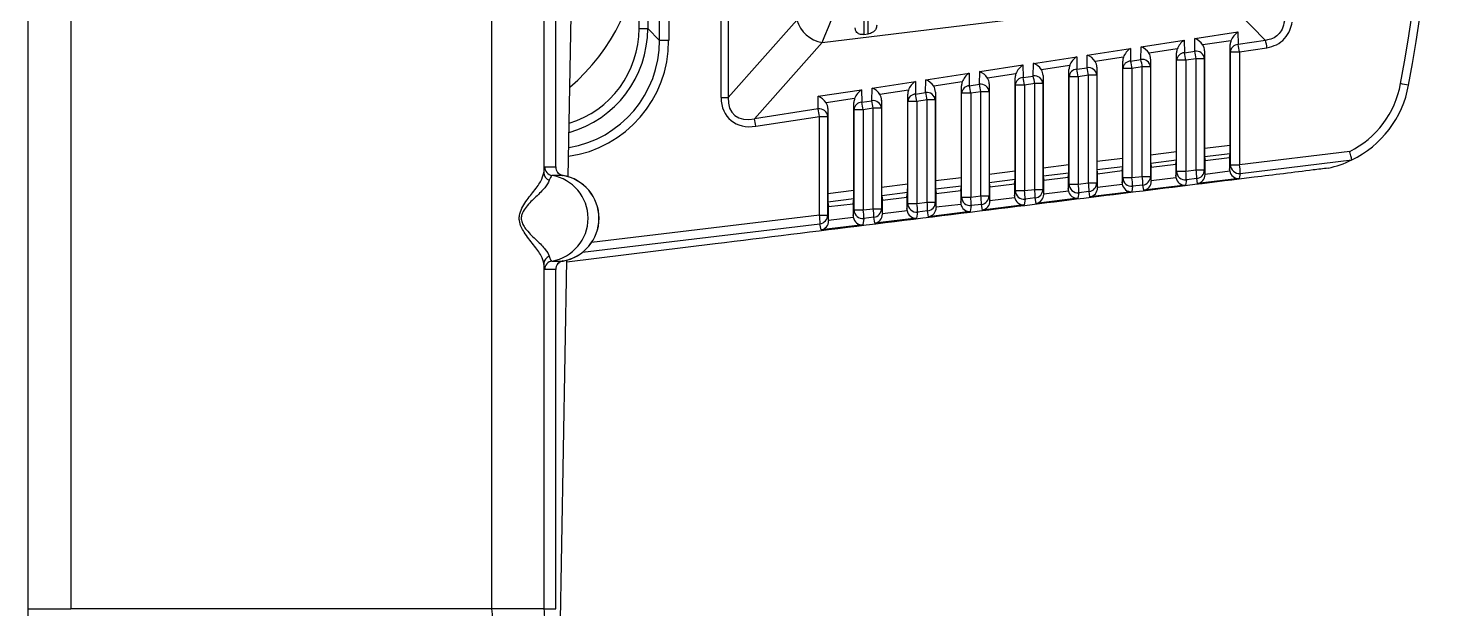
# Model space of a CAD drawing. Extents: x 7 to 135, y 1 to 99.
# Drawn here: x 60.653 to 62.281, y 44.28 to 44.949 of the extents above; entities that cross this region are included whole.
import ezdxf

# ---------------------------------------------------------------- set-up
doc = ezdxf.new("R2010")
doc.units = 0
doc.header["$MEASUREMENT"] = 0
doc.layers.add('OBJECT', color=7, linetype='CONTINUOUS')

msp = doc.modelspace()

# ---------------------------------------------------------------- linework, layer by layer
at = {"layer": 'OBJECT'}
for p, q in [((60.6532, 43.6594), (60.6532, 47.0004)), ((60.6532, 44.2796), (60.6532, 46.3802)), ((60.7022, 46.3802), (60.7022, 44.2796)), ((61.1876, 44.2796), (61.1876, 46.3802)), ((61.4519, 44.869), (61.4519, 45.711)), ((61.46, 45.711), (61.46, 44.869)), ((61.3809, 44.935), (61.3809, 45.645)), ((61.3914, 45.645), (61.3914, 44.935)), ((61.3572, 44.9487), (61.3572, 45.6313)), ((61.3672, 45.6313), (61.3672, 44.9487)), ((61.6165, 45.6382), (61.6165, 44.9418)), ((61.6212, 44.9424), (61.6212, 45.6376)), ((61.2757, 44.7777), (61.2845, 45.2857)), ((61.2475, 45.2774), (61.2475, 44.7824)), ((61.2613, 44.789), (61.2613, 45.2708)), ((61.5682, 44.9326), (62.0269, 44.9889)), ((62.0269, 44.9889), (62.0794, 44.935)), ((61.539, 44.9584), (61.46, 44.869)), ((61.3572, 44.9487), (61.3672, 44.9487)), ((61.3809, 44.935), (61.3672, 44.9487)), ((61.6165, 44.9418), (61.6212, 44.9424)), ((61.998, 44.9371), (62.0476, 44.9447)), ((62.0476, 44.9447), (62.0478, 44.9302)), ((61.3914, 44.935), (61.3809, 44.935)), ((61.4904, 44.8446), (61.5682, 44.9326)), ((61.8739, 44.9181), (61.9236, 44.9257)), ((61.9236, 44.9257), (61.9239, 44.9112)), ((61.9357, 44.913), (61.936, 44.9276)), ((61.936, 44.9276), (61.9856, 44.9352)), ((61.9776, 44.9251), (61.9451, 44.9202)), ((61.9856, 44.9352), (61.9858, 44.9207)), ((61.9858, 44.9207), (61.9978, 44.9225)), ((61.9978, 44.9225), (61.998, 44.9371)), ((62.0395, 44.9346), (62.0071, 44.9297)), ((62.009, 44.923), (62.0088, 44.9139)), ((62.009, 44.923), (62.009, 44.8106)), ((62.0389, 44.9216), (62.0387, 44.9301)), ((62.0387, 44.8141), (62.0387, 44.9301)), ((62.0794, 44.935), (62.0478, 44.9302)), ((62.0494, 44.9216), (62.081, 44.9264)), ((61.7499, 44.899), (61.7997, 44.9067)), ((61.7997, 44.9067), (61.7999, 44.8921)), ((61.8117, 44.8939), (61.8119, 44.9085)), ((61.8119, 44.9085), (61.8617, 44.9162)), ((61.8536, 44.9061), (61.821, 44.9011)), ((61.8617, 44.9162), (61.8619, 44.9017)), ((61.8737, 44.9035), (61.8739, 44.9181)), ((61.9156, 44.9156), (61.8831, 44.9106)), ((61.9149, 44.9026), (61.9148, 44.911)), ((61.9148, 44.7993), (61.9148, 44.911)), ((61.9239, 44.9112), (61.9357, 44.913)), ((61.9469, 44.9135), (61.9468, 44.9044)), ((61.9469, 44.9135), (61.9469, 44.8031)), ((61.9769, 44.9121), (61.9768, 44.9205)), ((61.9768, 44.8067), (61.9768, 44.9205)), ((61.9874, 44.9121), (61.9769, 44.9121)), ((61.9769, 44.7841), (61.9769, 44.9121)), ((61.9994, 44.9139), (61.9874, 44.9121)), ((61.9874, 44.9121), (61.9874, 44.7841)), ((61.9994, 44.7856), (61.9994, 44.9139)), ((62.0088, 44.9139), (61.9994, 44.9139)), ((62.0088, 44.9139), (62.0088, 44.7856)), ((62.0389, 44.7916), (62.0389, 44.9216)), ((62.0389, 44.9216), (62.0494, 44.9216)), ((62.0494, 44.9216), (62.0494, 44.7916)), ((61.6876, 44.8749), (61.6879, 44.8895)), ((61.6879, 44.8895), (61.7377, 44.8972)), ((61.7377, 44.8972), (61.7379, 44.8826)), ((61.7497, 44.8844), (61.7499, 44.899)), ((61.7917, 44.8966), (61.759, 44.8916)), ((61.791, 44.8835), (61.7908, 44.892)), ((61.7908, 44.7844), (61.7908, 44.892)), ((61.7999, 44.8921), (61.8117, 44.8939)), ((61.8229, 44.8945), (61.8227, 44.8854)), ((61.8229, 44.8945), (61.8229, 44.7882)), ((61.8529, 44.8931), (61.8528, 44.9015)), ((61.8528, 44.7918), (61.8528, 44.9015)), ((61.8635, 44.8931), (61.8529, 44.8931)), ((61.8529, 44.7692), (61.8529, 44.8931)), ((61.8619, 44.9017), (61.8737, 44.9035)), ((61.8753, 44.8949), (61.8635, 44.8931)), ((61.8635, 44.8931), (61.8635, 44.7692)), ((61.8753, 44.7707), (61.8753, 44.8949)), ((61.8848, 44.8949), (61.8753, 44.8949)), ((61.8849, 44.904), (61.8848, 44.8949)), ((61.8848, 44.8949), (61.8848, 44.7707)), ((61.8849, 44.904), (61.8849, 44.7957)), ((61.9254, 44.9026), (61.9149, 44.9026)), ((61.9149, 44.7767), (61.9149, 44.9026)), ((61.9373, 44.9044), (61.9254, 44.9026)), ((61.9254, 44.9026), (61.9254, 44.7767)), ((61.9373, 44.7781), (61.9373, 44.9044)), ((61.9468, 44.9044), (61.9373, 44.9044)), ((61.9468, 44.9044), (61.9468, 44.7781)), ((61.5638, 44.8705), (61.6138, 44.8781)), ((61.6138, 44.8781), (61.614, 44.8636)), ((61.6256, 44.8654), (61.6258, 44.88)), ((61.6258, 44.88), (61.6758, 44.8876)), ((61.6677, 44.8776), (61.6349, 44.8725)), ((61.6758, 44.8876), (61.676, 44.8731)), ((61.676, 44.8731), (61.6876, 44.8749)), ((61.7297, 44.8871), (61.697, 44.8821)), ((61.6988, 44.8754), (61.6987, 44.8663)), ((61.6988, 44.8754), (61.6988, 44.7734)), ((61.729, 44.874), (61.7289, 44.8825)), ((61.7289, 44.777), (61.7289, 44.8825)), ((61.7395, 44.874), (61.729, 44.874)), ((61.729, 44.7544), (61.729, 44.874)), ((61.7379, 44.8826), (61.7497, 44.8844)), ((61.7512, 44.8758), (61.7395, 44.874)), ((61.7395, 44.874), (61.7395, 44.7544)), ((61.7512, 44.7558), (61.7512, 44.8758)), ((61.7607, 44.8758), (61.7512, 44.8758)), ((61.7609, 44.8849), (61.7607, 44.8758)), ((61.7607, 44.8758), (61.7607, 44.7558)), ((61.7609, 44.8849), (61.7609, 44.7808)), ((61.8015, 44.8835), (61.791, 44.8835)), ((61.791, 44.7618), (61.791, 44.8835)), ((61.8133, 44.8854), (61.8015, 44.8835)), ((61.8015, 44.8835), (61.8015, 44.7618)), ((61.8133, 44.7632), (61.8133, 44.8854)), ((61.8227, 44.8854), (61.8133, 44.8854)), ((61.8227, 44.8854), (61.8227, 44.7632)), ((61.4519, 44.869), (61.46, 44.869)), ((61.5636, 44.8559), (61.5638, 44.8705)), ((61.6057, 44.8681), (61.5729, 44.863)), ((61.6051, 44.855), (61.6049, 44.8635)), ((61.6049, 44.7621), (61.6049, 44.8635)), ((61.614, 44.8636), (61.6256, 44.8654)), ((61.6272, 44.8568), (61.6156, 44.855)), ((61.6272, 44.7409), (61.6272, 44.8568)), ((61.6367, 44.8568), (61.6272, 44.8568)), ((61.6368, 44.8659), (61.6367, 44.8568)), ((61.6367, 44.8568), (61.6367, 44.7409)), ((61.6368, 44.8659), (61.6368, 44.7659)), ((61.667, 44.8645), (61.6669, 44.873)), ((61.6669, 44.7695), (61.6669, 44.873)), ((61.667, 44.7469), (61.667, 44.8645)), ((61.6776, 44.8645), (61.667, 44.8645)), ((61.6892, 44.8663), (61.6776, 44.8645)), ((61.6776, 44.8645), (61.6776, 44.7469)), ((61.6892, 44.7483), (61.6892, 44.8663)), ((61.6987, 44.8663), (61.6892, 44.8663)), ((61.6987, 44.8663), (61.6987, 44.7483)), ((61.5636, 44.8559), (61.4904, 44.8446)), ((61.4919, 44.836), (61.5652, 44.8473)), ((61.5652, 44.7335), (61.5652, 44.8473)), ((61.5652, 44.8473), (61.5746, 44.8473)), ((61.5748, 44.8564), (61.5746, 44.8473)), ((61.5746, 44.8473), (61.5746, 44.7335)), ((61.5748, 44.8564), (61.5748, 44.7585)), ((61.6051, 44.7395), (61.6051, 44.855)), ((61.6156, 44.855), (61.6051, 44.855)), ((61.6156, 44.855), (61.6156, 44.7395)), ((62.009, 44.8106), (62.0387, 44.8141)), ((61.8229, 44.7882), (61.8528, 44.7918)), ((61.8849, 44.7957), (61.9148, 44.7993)), ((61.9469, 44.8031), (61.9768, 44.8067)), ((61.9767, 44.7967), (61.947, 44.7931)), ((61.947, 44.7931), (61.9477, 44.7889)), ((61.9477, 44.7889), (61.976, 44.7924)), ((61.976, 44.7924), (61.9767, 44.7967)), ((61.976, 44.7924), (61.976, 44.7785)), ((62.0386, 44.8041), (62.009, 44.8006)), ((62.009, 44.8006), (62.0097, 44.7966)), ((62.0097, 44.7966), (62.038, 44.8)), ((62.0097, 44.7809), (62.0097, 44.7966)), ((62.038, 44.8), (62.0386, 44.8041)), ((62.038, 44.8), (62.038, 44.7861)), ((62.1764, 44.8068), (62.0494, 44.7916)), ((62.0501, 44.7816), (62.1788, 44.7971)), ((62.1788, 44.7971), (62.1787, 44.7971)), ((61.2485, 44.7891), (61.261, 44.7891)), ((61.2693, 44.7792), (61.2568, 44.7792)), ((61.261, 44.7891), (61.2613, 44.789)), ((61.2696, 44.7792), (61.2693, 44.7792)), ((61.6988, 44.7734), (61.7289, 44.777)), ((61.7609, 44.7808), (61.7908, 44.7844)), ((61.8527, 44.7818), (61.823, 44.7783)), ((61.823, 44.7783), (61.8237, 44.7737)), ((61.8237, 44.7737), (61.852, 44.7772)), ((61.852, 44.7772), (61.8527, 44.7818)), ((61.852, 44.7772), (61.852, 44.7633)), ((61.9147, 44.7893), (61.885, 44.7857)), ((61.885, 44.7857), (61.8857, 44.7813)), ((61.8857, 44.7813), (61.914, 44.7848)), ((61.8857, 44.7657), (61.8857, 44.7813)), ((61.914, 44.7848), (61.9147, 44.7893)), ((61.914, 44.7848), (61.914, 44.7709)), ((61.914, 44.7709), (61.9149, 44.7767)), ((61.9149, 44.7767), (61.9254, 44.7767)), ((61.9254, 44.7767), (61.9373, 44.7781)), ((61.9373, 44.7781), (61.9468, 44.7781)), ((61.9468, 44.7781), (61.9477, 44.7726)), ((61.9477, 44.7733), (61.9477, 44.7889)), ((61.9477, 44.7733), (61.9761, 44.7768)), ((61.976, 44.7785), (61.9769, 44.7841)), ((61.9769, 44.7841), (61.9874, 44.7841)), ((61.9874, 44.7841), (61.9994, 44.7856)), ((62, 44.7756), (61.9881, 44.7742)), ((61.9994, 44.7856), (62.0088, 44.7856)), ((62.001, 44.7698), (62, 44.7756)), ((62.0491, 44.7757), (62.001, 44.7698)), ((62.0088, 44.7856), (62.0097, 44.7802)), ((62.0097, 44.7809), (62.0381, 44.7844)), ((62.038, 44.7861), (62.0389, 44.7916)), ((62.0389, 44.7916), (62.0494, 44.7916)), ((62.0501, 44.7816), (62.0491, 44.7757)), ((61.5748, 44.7585), (61.6049, 44.7621)), ((61.6368, 44.7659), (61.6669, 44.7695)), ((61.6668, 44.7595), (61.6369, 44.7559)), ((61.666, 44.7543), (61.6668, 44.7595)), ((61.7288, 44.767), (61.6989, 44.7634)), ((61.6989, 44.7634), (61.6997, 44.7585)), ((61.6997, 44.7585), (61.728, 44.762)), ((61.728, 44.762), (61.7288, 44.767)), ((61.728, 44.762), (61.728, 44.7481)), ((61.7908, 44.7744), (61.7609, 44.7708)), ((61.7609, 44.7708), (61.7617, 44.7661)), ((61.7617, 44.7661), (61.79, 44.7696)), ((61.7617, 44.7505), (61.7617, 44.7661)), ((61.79, 44.7696), (61.7908, 44.7744)), ((61.79, 44.7696), (61.79, 44.7557)), ((61.79, 44.7557), (61.791, 44.7618)), ((61.791, 44.7618), (61.8015, 44.7618)), ((61.8015, 44.7618), (61.8133, 44.7632)), ((61.8133, 44.7632), (61.8227, 44.7632)), ((61.8227, 44.7632), (61.8237, 44.7574)), ((61.8237, 44.7581), (61.8237, 44.7737)), ((61.8237, 44.7581), (61.8521, 44.7616)), ((61.852, 44.7633), (61.8529, 44.7692)), ((61.8529, 44.7692), (61.8635, 44.7692)), ((61.8642, 44.7593), (61.8631, 44.7529)), ((61.8635, 44.7692), (61.8753, 44.7707)), ((61.876, 44.7608), (61.8642, 44.7593)), ((61.8753, 44.7707), (61.8848, 44.7707)), ((61.877, 44.7546), (61.876, 44.7608)), ((61.9251, 44.7605), (61.877, 44.7546)), ((61.8848, 44.7707), (61.8857, 44.765)), ((61.8857, 44.7657), (61.9141, 44.7692)), ((61.9261, 44.7668), (61.9251, 44.7605)), ((61.938, 44.7682), (61.9261, 44.7668)), ((61.939, 44.7622), (61.938, 44.7682)), ((61.9871, 44.7681), (61.939, 44.7622)), ((61.9881, 44.7742), (61.9871, 44.7681)), ((61.6048, 44.7521), (61.5748, 44.7485)), ((61.5748, 44.7485), (61.5757, 44.7433)), ((61.5757, 44.7433), (61.604, 44.7467)), ((61.5757, 44.7276), (61.5757, 44.7433)), ((61.604, 44.7467), (61.6048, 44.7521)), ((61.604, 44.7467), (61.604, 44.7329)), ((61.6369, 44.7559), (61.6377, 44.7509)), ((61.6377, 44.7509), (61.666, 44.7543)), ((61.6377, 44.7352), (61.6377, 44.7509)), ((61.666, 44.7543), (61.666, 44.7405)), ((61.666, 44.7405), (61.667, 44.7469)), ((61.667, 44.7469), (61.6776, 44.7469)), ((61.6776, 44.7469), (61.6892, 44.7483)), ((61.6892, 44.7483), (61.6987, 44.7483)), ((61.6987, 44.7483), (61.6997, 44.7422)), ((61.6997, 44.7429), (61.6997, 44.7585)), ((61.6997, 44.7429), (61.7281, 44.7463)), ((61.728, 44.7481), (61.729, 44.7544)), ((61.729, 44.7544), (61.7395, 44.7544)), ((61.7402, 44.7445), (61.7391, 44.7376)), ((61.7395, 44.7544), (61.7512, 44.7558)), ((61.7519, 44.7459), (61.7402, 44.7445)), ((61.7512, 44.7558), (61.7607, 44.7558)), ((61.753, 44.7393), (61.7519, 44.7459)), ((61.8011, 44.7452), (61.753, 44.7393)), ((61.7607, 44.7558), (61.7617, 44.7498)), ((61.7617, 44.7505), (61.7901, 44.754)), ((61.8022, 44.7519), (61.8011, 44.7452)), ((61.814, 44.7533), (61.8022, 44.7519)), ((61.815, 44.747), (61.814, 44.7533)), ((61.8631, 44.7529), (61.815, 44.747)), ((61.5652, 44.7335), (61.3026, 44.7019)), ((61.5652, 44.7335), (61.5746, 44.7335)), ((61.5746, 44.7335), (61.5757, 44.7269)), ((61.5757, 44.7276), (61.6041, 44.7311)), ((61.604, 44.7329), (61.6051, 44.7395)), ((61.6051, 44.7395), (61.6156, 44.7395)), ((61.6163, 44.7296), (61.6151, 44.7224)), ((61.6156, 44.7395), (61.6272, 44.7409)), ((61.6279, 44.731), (61.6163, 44.7296)), ((61.6272, 44.7409), (61.6367, 44.7409)), ((61.629, 44.7241), (61.6279, 44.731)), ((61.6771, 44.73), (61.629, 44.7241)), ((61.6367, 44.7409), (61.6377, 44.7345)), ((61.6377, 44.7352), (61.6661, 44.7387)), ((61.6782, 44.737), (61.6771, 44.73)), ((61.6899, 44.7384), (61.6782, 44.737)), ((61.691, 44.7317), (61.6899, 44.7384)), ((61.7391, 44.7376), (61.691, 44.7317)), ((61.2921, 44.6907), (61.5658, 44.7235)), ((61.567, 44.7165), (61.5658, 44.7235)), ((61.6151, 44.7224), (61.567, 44.7165)), ((61.445, 44.7004), (61.274, 44.6794)), ((61.2568, 44.6806), (61.2693, 44.6806)), ((61.2664, 44.245), (61.274, 44.6816)), ((61.2693, 44.6806), (61.2696, 44.6806)), ((61.2475, 44.6774), (61.2475, 44.2796)), ((61.2485, 44.6708), (61.2475, 44.6774)), ((61.261, 44.6708), (61.2485, 44.6708)), ((61.2613, 44.6708), (61.261, 44.6708)), ((61.2613, 44.2796), (61.2613, 44.6708)), ((60.6532, 44.2796), (60.7022, 44.2796)), ((61.1876, 44.2796), (60.7022, 44.2796)), ((61.2475, 44.2796), (61.1876, 44.2796)), ((61.2475, 44.2796), (61.2613, 44.2796))]:
    msp.add_line(p, q, dxfattribs=at)
at = {"layer": 'OBJECT', "flags": 128}
msp.add_lwpolyline([(61.5682, 44.9326), (61.5714, 44.9404), (61.5755, 44.9503), (61.5803, 44.9618), (61.5855, 44.9745), (61.591, 44.9877)], dxfattribs=at)
at = {"layer": 'OBJECT'}
for centre, radius, start, end in [((60.0319, 45.29), 2.24, 349.5863, 10.4137), ((60.0314, 45.29), 2.25, 349.5863, 10.4137), ((61.1364, 45.05), 0.22, 309.8996, 0), ((61.5748, 44.9694), 0.0374, 197.1828, 259.8172), ((61.9993, 44.913), 0.0096, 5.3171, 98.953), ((61.8874, 44.8977), 0.1132, 8.2202, 12.6469), ((62.0481, 44.9209), 0.00928, 91.9181, 175.8053), ((61.9371, 44.9054), 0.1134, 8.2254, 12.6417), ((61.969, 44.9103), 0.1132, 8.2202, 12.6469), ((61.9242, 44.9019), 0.00928, 91.9181, 175.8053), ((61.8132, 44.8863), 0.1134, 8.2253, 12.6418), ((61.9372, 44.9035), 0.0096, 5.3133, 98.9538), ((61.8244, 44.888), 0.1141, 8.2392, 12.6279), ((61.9861, 44.9114), 0.00928, 91.9128, 175.8106), ((61.8749, 44.8958), 0.1137, 8.2265, 12.633), ((61.8002, 44.8829), 0.00928, 91.9207, 175.8027), ((61.6895, 44.8674), 0.1132, 8.2202, 12.6469), ((61.8132, 44.8845), 0.0096, 5.3133, 98.9538), ((61.701, 44.8691), 0.1134, 8.2253, 12.6418), ((61.8622, 44.8924), 0.00928, 91.9143, 175.8091), ((61.7509, 44.8768), 0.1137, 8.2311, 12.6359), ((61.8752, 44.894), 0.0096, 5.3135, 98.9536), ((61.763, 44.8786), 0.1134, 8.2254, 12.6416), ((61.6763, 44.8638), 0.00928, 91.9124, 175.811), ((61.565, 44.8482), 0.1137, 8.2311, 12.6359), ((61.6891, 44.8654), 0.0096, 5.3133, 98.9538), ((61.5763, 44.85), 0.1141, 8.2393, 12.6278), ((61.7383, 44.8734), 0.00928, 91.9181, 175.8053), ((61.6273, 44.8578), 0.1134, 8.2253, 12.6418), ((61.7512, 44.8749), 0.0096, 5.3117, 98.9554), ((61.6393, 44.8597), 0.1132, 8.2202, 12.6469), ((62.1268, 44.905), 0.11, 296.7863, 349.5863), ((62.1263, 44.905), 0.12, 295.9218, 349.5863), ((62.1932, 44.6453), 0.2434, 77.8943, 80.1264), ((61.6143, 44.8543), 0.00928, 91.9207, 175.8027), ((61.5036, 44.8388), 0.1132, 8.2202, 12.6469), ((61.6271, 44.8559), 0.0096, 5.3133, 98.9541), ((61.5149, 44.8406), 0.1134, 8.2254, 12.6418), ((61.3794, 44.8198), 0.1137, 8.2265, 12.633), ((61.5651, 44.8464), 0.0096, 5.3133, 98.9538), ((61.4529, 44.831), 0.1134, 8.2254, 12.6417), ((62.1263, 44.905), 0.12, 282.1071, 295.9218), ((61.2571, 44.7826), 0.00955, 181.2561, 249.7851), ((61.2585, 44.7891), 0.01, 179.995, 260.4041), ((61.2485, 44.7299), 0.05, 279.6019, 80.3981), ((61.271, 44.7891), 0.01, 179.9956, 260.3995), ((61.261, 44.7299), 0.05, 279.6011, 80.3989), ((61.2611, 44.7299), 0.05, 279.7317, 80.2565), ((61.9249, 44.7767), 0.01, 180.0786, 276.9904), ((61.8724, 44.768), 0.0537, 358.6744, 9.2888), ((61.8843, 44.7694), 0.0537, 358.6692, 9.2874), ((61.9368, 44.7781), 0.01, 276.9747, 359.9372), ((61.9869, 44.7841), 0.01, 180.0756, 276.9904), ((61.9344, 44.7755), 0.0537, 358.6744, 9.2888), ((61.9464, 44.7769), 0.0537, 358.6744, 9.2888), ((61.9988, 44.7856), 0.01, 276.9765, 359.9353), ((62.0489, 44.7916), 0.01, 180.0772, 276.9888), ((61.9964, 44.7829), 0.0537, 358.6692, 9.2874), ((61.801, 44.7618), 0.01, 180.0815, 276.9875), ((61.7485, 44.7531), 0.0537, 358.6744, 9.2888), ((61.7603, 44.7546), 0.0537, 358.6744, 9.2889), ((61.8127, 44.7632), 0.01, 276.9766, 359.9389), ((61.8629, 44.7693), 0.01, 180.0755, 276.9906), ((61.8105, 44.7606), 0.0537, 358.6692, 9.2874), ((61.8223, 44.762), 0.0537, 358.6691, 9.2874), ((61.8748, 44.7707), 0.01, 276.9746, 359.9371), ((61.677, 44.747), 0.01, 180.0756, 276.9906), ((61.6246, 44.7383), 0.0537, 358.6691, 9.2874), ((61.6362, 44.7397), 0.0537, 358.6692, 9.2874), ((61.6887, 44.7483), 0.01, 276.9746, 359.9371), ((61.739, 44.7544), 0.01, 180.0776, 276.9916), ((61.6864, 44.7457), 0.0538, 358.6834, 9.2799), ((61.6982, 44.7471), 0.0537, 358.6744, 9.2889), ((61.7507, 44.7558), 0.01, 276.9728, 359.9426), ((61.5122, 44.7248), 0.0537, 358.6744, 9.2888), ((61.5646, 44.7335), 0.01, 276.9769, 359.9388), ((61.6151, 44.7395), 0.01, 180.0817, 276.9875), ((61.5626, 44.7308), 0.0537, 358.6744, 9.2889), ((61.5742, 44.7322), 0.0537, 358.6692, 9.2874), ((61.6267, 44.7409), 0.01, 276.9745, 359.9372), ((61.2571, 44.6772), 0.00955, 110.2149, 178.744), ((61.2585, 44.6708), 0.01, 99.5958, 180.0051), ((61.271, 44.6708), 0.01, 99.6004, 180.0045)]:
    msp.add_arc(centre, radius, start, end, dxfattribs=at)
for centre, major_axis, ratio, start_param, end_param in [((61.2418, 44.9496), (0.089, -0.089), 0.993631, 5.775852, 7.064785), ((61.2418, 44.9496), (0.0819, -0.0819), 0.992433, 5.801927, 7.064785), ((62.0486, 44.9361), (0.00828, 0.00979), 0.557988, 1.093963, 2.148375), ((61.2565, 44.9354), (-0.0387, 0.1299), 0.994537, 2.99639, 4.421336), ((61.2559, 44.9354), (-0.0407, 0.1188), 0.993756, 2.97284, 4.380952), ((61.9247, 44.9171), (0.00828, 0.00979), 0.557988, 1.093963, 2.148375), ((61.937, 44.919), (0.00883, -0.00769), 0.591833, 1.09893, 2.153342), ((61.9868, 44.9208), (0.0009, 0.0115), 0.862782, 1.251345, 1.657606), ((61.9867, 44.9266), (0.00828, 0.00979), 0.557988, 1.093963, 2.148375), ((61.999, 44.9285), (0.00883, -0.00769), 0.591833, 1.09893, 2.153342), ((61.999, 44.9227), (0.0012, 0.0115), 0.861198, 4.83308, 5.450813), ((62.0487, 44.9303), (0.0009, 0.0115), 0.862782, 1.251345, 1.657606), ((61.8008, 44.8981), (0.00828, 0.00979), 0.557988, 1.093963, 2.148375), ((61.813, 44.9), (0.00883, -0.00769), 0.591833, 1.09893, 2.153342), ((61.8628, 44.9018), (0.0009, 0.0115), 0.862782, 1.251345, 1.657606), ((61.8627, 44.9076), (0.00828, 0.00979), 0.557988, 1.093963, 2.148375), ((61.875, 44.9095), (0.00883, -0.00769), 0.591833, 1.09893, 2.153342), ((61.8749, 44.9036), (0.0012, 0.0115), 0.861198, 4.83308, 5.450813), ((61.9248, 44.9113), (0.0009, 0.0115), 0.862782, 1.251345, 1.657606), ((61.9369, 44.9132), (0.0012, 0.0115), 0.861198, 4.83308, 5.450813), ((61.6889, 44.8809), (0.00883, -0.00769), 0.591833, 1.09893, 2.153342), ((61.7388, 44.8886), (0.00828, 0.00979), 0.557988, 1.093963, 2.148375), ((61.7509, 44.8904), (0.00883, -0.00769), 0.591833, 1.09893, 2.153342), ((61.7508, 44.8846), (0.0012, 0.0115), 0.861198, 4.83308, 5.450813), ((61.8008, 44.8923), (0.0009, 0.0115), 0.862782, 1.251345, 1.657606), ((61.8129, 44.8941), (0.0012, 0.0115), 0.861198, 4.83308, 5.450813), ((61.6148, 44.8695), (0.00828, 0.00979), 0.557988, 1.093963, 2.148375), ((61.6269, 44.8714), (0.00883, -0.00769), 0.591833, 1.09893, 2.153342), ((61.6769, 44.8732), (0.0009, 0.0115), 0.862782, 1.251345, 1.657606), ((61.6768, 44.8791), (0.00828, 0.00979), 0.557988, 1.093963, 2.148375), ((61.6888, 44.8751), (0.0012, 0.0115), 0.861198, 4.83308, 5.450813), ((61.7389, 44.8828), (0.0009, 0.0115), 0.862782, 1.251345, 1.657606), ((61.4995, 44.8837), (0.0379, 0.0395), 0.729911, 2.491467, 3.902993), ((61.499, 44.8837), (0.0324, 0.0343), 0.634863, 2.486313, 3.897839), ((61.5648, 44.8619), (0.00883, -0.00769), 0.591833, 1.09893, 2.153342), ((61.5648, 44.856), (0.0012, 0.0115), 0.861198, 4.83308, 5.450813), ((61.6149, 44.8637), (0.0009, 0.0115), 0.862782, 1.251345, 1.657606), ((61.6268, 44.8655), (0.0012, 0.0115), 0.861198, 4.83308, 5.450813), ((62.0091, 44.8106), (0, 0.0101), 0.00868, 1.578121, 3.090203), ((62.0386, 44.8142), (0, 0.0101), 0.008673, 3.195065, 4.707147), ((61.8527, 44.7919), (0, 0.0101), 0.008673, 3.195065, 4.707147), ((61.885, 44.7958), (0, 0.0101), 0.00868, 1.578121, 3.090203), ((61.9147, 44.7993), (0, 0.0101), 0.008673, 3.195065, 4.707147), ((61.947, 44.8032), (0, 0.0101), 0.00868, 1.578121, 3.090203), ((61.9767, 44.8068), (0, 0.0101), 0.008673, 3.195065, 4.707147), ((61.7288, 44.777), (0, 0.0101), 0.008673, 3.195065, 4.707147), ((61.7609, 44.7809), (0, 0.0101), 0.00868, 1.578121, 3.090203), ((61.7908, 44.7845), (0, 0.0101), 0.008673, 3.195065, 4.707147), ((61.823, 44.7883), (0, 0.0101), 0.00868, 1.578121, 3.090203), ((61.986, 44.7785), (-0.0016, -0.00989), 0.998514, 4.873219, 5.047119), ((61.9859, 44.778), (-0.00707, 0.00734), 0.946913, 0.952763, 2.471199), ((61.9998, 44.7797), (0.00613, 0.00821), 0.948914, 3.930724, 5.379061), ((62.0098, 44.7809), (0, 0.0101), 0.008662, 1.57186, 1.64196), ((62.048, 44.7861), (-0.0016, -0.00989), 0.998514, 4.873219, 5.047119), ((62.0479, 44.7856), (-0.00707, 0.00734), 0.946913, 0.952763, 2.471199), ((61.6048, 44.7621), (0, 0.0101), 0.008673, 3.195065, 4.707147), ((61.6369, 44.766), (0, 0.0101), 0.00868, 1.578121, 3.090203), ((61.6668, 44.7696), (0, 0.0101), 0.008673, 3.195065, 4.707147), ((61.6989, 44.7734), (0, 0.0101), 0.00868, 1.578121, 3.090203), ((61.862, 44.7633), (-0.0016, -0.00989), 0.998514, 4.873219, 5.047119), ((61.8619, 44.7628), (-0.00707, 0.00734), 0.946913, 0.952763, 2.471199), ((61.8758, 44.7645), (0.00613, 0.00821), 0.948914, 3.930724, 5.379061), ((61.8858, 44.7657), (0, 0.0101), 0.008662, 1.57186, 1.64196), ((61.924, 44.7709), (-0.0016, -0.00989), 0.998514, 4.873219, 5.047119), ((61.9239, 44.7704), (-0.00707, 0.00734), 0.946913, 0.952763, 2.471199), ((61.9378, 44.7721), (0.00613, 0.00821), 0.948914, 3.930724, 5.379061), ((61.9478, 44.7733), (0, 0.0101), 0.008662, 1.57186, 1.64196), ((61.5749, 44.7585), (0, 0.0101), 0.00868, 1.578121, 3.090203), ((61.6998, 44.7429), (0, 0.0101), 0.008662, 1.57186, 1.64196), ((61.738, 44.7481), (-0.0016, -0.00989), 0.998514, 4.873219, 5.047119), ((61.7379, 44.7475), (-0.00707, 0.00734), 0.946913, 0.952763, 2.471199), ((61.7518, 44.7493), (0.00613, 0.00821), 0.948914, 3.930724, 5.379061), ((61.7618, 44.7505), (0, 0.0101), 0.008662, 1.57186, 1.64196), ((61.8, 44.7557), (-0.0016, -0.00989), 0.998514, 4.873219, 5.047119), ((61.7999, 44.7552), (-0.00707, 0.00734), 0.946913, 0.952763, 2.471199), ((61.8138, 44.7569), (0.00613, 0.00821), 0.948914, 3.930724, 5.379061), ((61.8238, 44.7581), (0, 0.0101), 0.008662, 1.57186, 1.64196), ((61.5658, 44.7264), (0.00613, 0.00821), 0.948914, 3.930724, 5.379061), ((61.5758, 44.7276), (0, 0.0101), 0.008662, 1.57186, 1.64196), ((61.614, 44.7329), (-0.0016, -0.00989), 0.998514, 4.873219, 5.047119), ((61.6139, 44.7323), (-0.00707, 0.00734), 0.946913, 0.952763, 2.471199), ((61.6278, 44.734), (0.00613, 0.00821), 0.948914, 3.930724, 5.379061), ((61.6378, 44.7353), (0, 0.0101), 0.008662, 1.57186, 1.64196), ((61.676, 44.7405), (-0.0016, -0.00989), 0.998514, 4.873219, 5.047119), ((61.6759, 44.7399), (-0.00707, 0.00734), 0.946913, 0.952763, 2.471199), ((61.6898, 44.7416), (0.00613, 0.00821), 0.948914, 3.930724, 5.379061)]:
    msp.add_ellipse(centre, major_axis=major_axis, ratio=ratio, start_param=start_param, end_param=end_param, dxfattribs=at)
for points, knots in [([(62.1011, 44.9575), (62.1005, 44.9542), (62.0993, 44.9483), (62.0942, 44.9413), (62.0875, 44.9366), (62.0822, 44.9356), (62.0794, 44.935)], [0, 0, 0, 0, 0.295332, 0.524714, 0.754446, 1, 1, 1, 1]), ([(62.081, 44.9264), (62.0848, 44.9274), (62.0924, 44.9293), (62.1017, 44.9366), (62.1079, 44.946), (62.1094, 44.9529), (62.1102, 44.9561)], [0, 0, 0, 0, 0.261886, 0.524407, 0.776422, 1, 1, 1, 1]), ([(61.6165, 44.9418), (61.6156, 44.9417), (61.6137, 44.9416), (61.6112, 44.9421), (61.609, 44.9433), (61.6071, 44.9454), (61.6065, 44.9478), (61.6065, 44.9493), (61.6065, 44.9496)], [0, 0, 0, 0, 0.15034, 0.300701, 0.452228, 0.658968, 0.942854, 1, 1, 1, 1]), ([(61.6312, 44.9526), (61.631, 44.951), (61.6307, 44.9483), (61.6283, 44.9453), (61.6256, 44.9435), (61.6231, 44.9426), (61.6217, 44.9424), (61.6212, 44.9424)], [0, 0, 0, 0, 0.345929, 0.577482, 0.767326, 0.928011, 1, 1, 1, 1]), ([(62.1788, 44.7971), (62.1788, 44.7973), (62.1788, 44.7976), (62.1784, 44.7994), (62.1778, 44.802), (62.177, 44.8045), (62.1766, 44.8062), (62.1764, 44.8067), (62.1764, 44.8068)], [0, 0, 0, 0, 0.2192885, 0.4384925, 0.6592347, 0.8829867, 0.9858245, 1, 1, 1, 1]), ([(61.2475, 44.6774), (61.2468, 44.6803), (61.2453, 44.6864), (61.2361, 44.6987), (61.2269, 44.7101), (61.2212, 44.7199), (61.2191, 44.7263), (61.2191, 44.7324), (61.2207, 44.7387), (61.2259, 44.7485), (61.2353, 44.7602), (61.2449, 44.7728), (61.2467, 44.7792), (61.2475, 44.7824)], [0, 0, 0, 0, 0.12846, 0.265198, 0.392989, 0.437148, 0.483317, 0.514866, 0.545911, 0.602369, 0.724257, 0.859505, 1, 1, 1, 1]), ([(61.2475, 44.7824), (61.2478, 44.7851), (61.2481, 44.7891), (61.2484, 44.7891), (61.2485, 44.7891)], [0, 0, 0, 0, 0.6904, 1, 1, 1, 1]), ([(61.2568, 44.7792), (61.2567, 44.7792), (61.2562, 44.7792), (61.2548, 44.7759), (61.2538, 44.7737)], [0, 0, 0, 0, 0.318593, 1, 1, 1, 1]), ([(61.2613, 44.789), (61.2614, 44.7879), (61.2616, 44.7857), (61.2633, 44.7827), (61.2658, 44.7804), (61.2681, 44.7795), (61.2694, 44.7792), (61.2696, 44.7792)], [0, 0, 0, 0, 0.24073, 0.481454, 0.722208, 0.952199, 1, 1, 1, 1]), ([(62.1514, 44.7877), (62.1458, 44.787), (62.1173, 44.7834), (61.9979, 44.7687), (61.7682, 44.7402), (61.5611, 44.7147), (61.445, 44.7004)], [0, 0, 0, 0, 0.024147, 0.120738, 0.507103, 1, 1, 1, 1]), ([(61.2538, 44.7737), (61.2525, 44.771), (61.2499, 44.7658), (61.2391, 44.7553), (61.229, 44.7457), (61.2231, 44.7374), (61.2214, 44.732), (61.2214, 44.727), (61.2228, 44.7237), (61.2248, 44.72), (61.23, 44.7131), (61.24, 44.7038), (61.2503, 44.6935), (61.2526, 44.6886), (61.2538, 44.6862)], [0, 0, 0, 0, 0.147739, 0.286547, 0.407208, 0.459794, 0.487158, 0.514363, 0.551096, 0.555603, 0.597245, 0.724144, 0.86479, 1, 1, 1, 1]), ([(61.2538, 44.6862), (61.2543, 44.6846), (61.2557, 44.6806), (61.2564, 44.6806), (61.2568, 44.6806)], [0, 0, 0, 0, 0.382888, 1, 1, 1, 1]), ([(61.2696, 44.6806), (61.2694, 44.6806), (61.2681, 44.6803), (61.2658, 44.6794), (61.2633, 44.6771), (61.2616, 44.6742), (61.2614, 44.6719), (61.2613, 44.6708)], [0, 0, 0, 0, 0.047801, 0.277792, 0.518546, 0.759271, 1, 1, 1, 1]), ([(61.234, 44.1948), (61.224, 44.2038), (61.2064, 44.2198), (61.1901, 44.2511), (61.1883, 44.2713), (61.1876, 44.2796)], [0, 0, 0, 0, 0.4345409, 0.7667183, 1, 1, 1, 1]), ([(61.2475, 44.2796), (61.2481, 44.271), (61.2493, 44.25), (61.2606, 44.2174), (61.2726, 44.201), (61.2794, 44.1916)], [0, 0, 0, 0, 0.231235, 0.561816, 1, 1, 1, 1])]:
    msp.add_open_spline(points, degree=3, knots=knots, dxfattribs=at)

doc.saveas('drawing.dxf')
